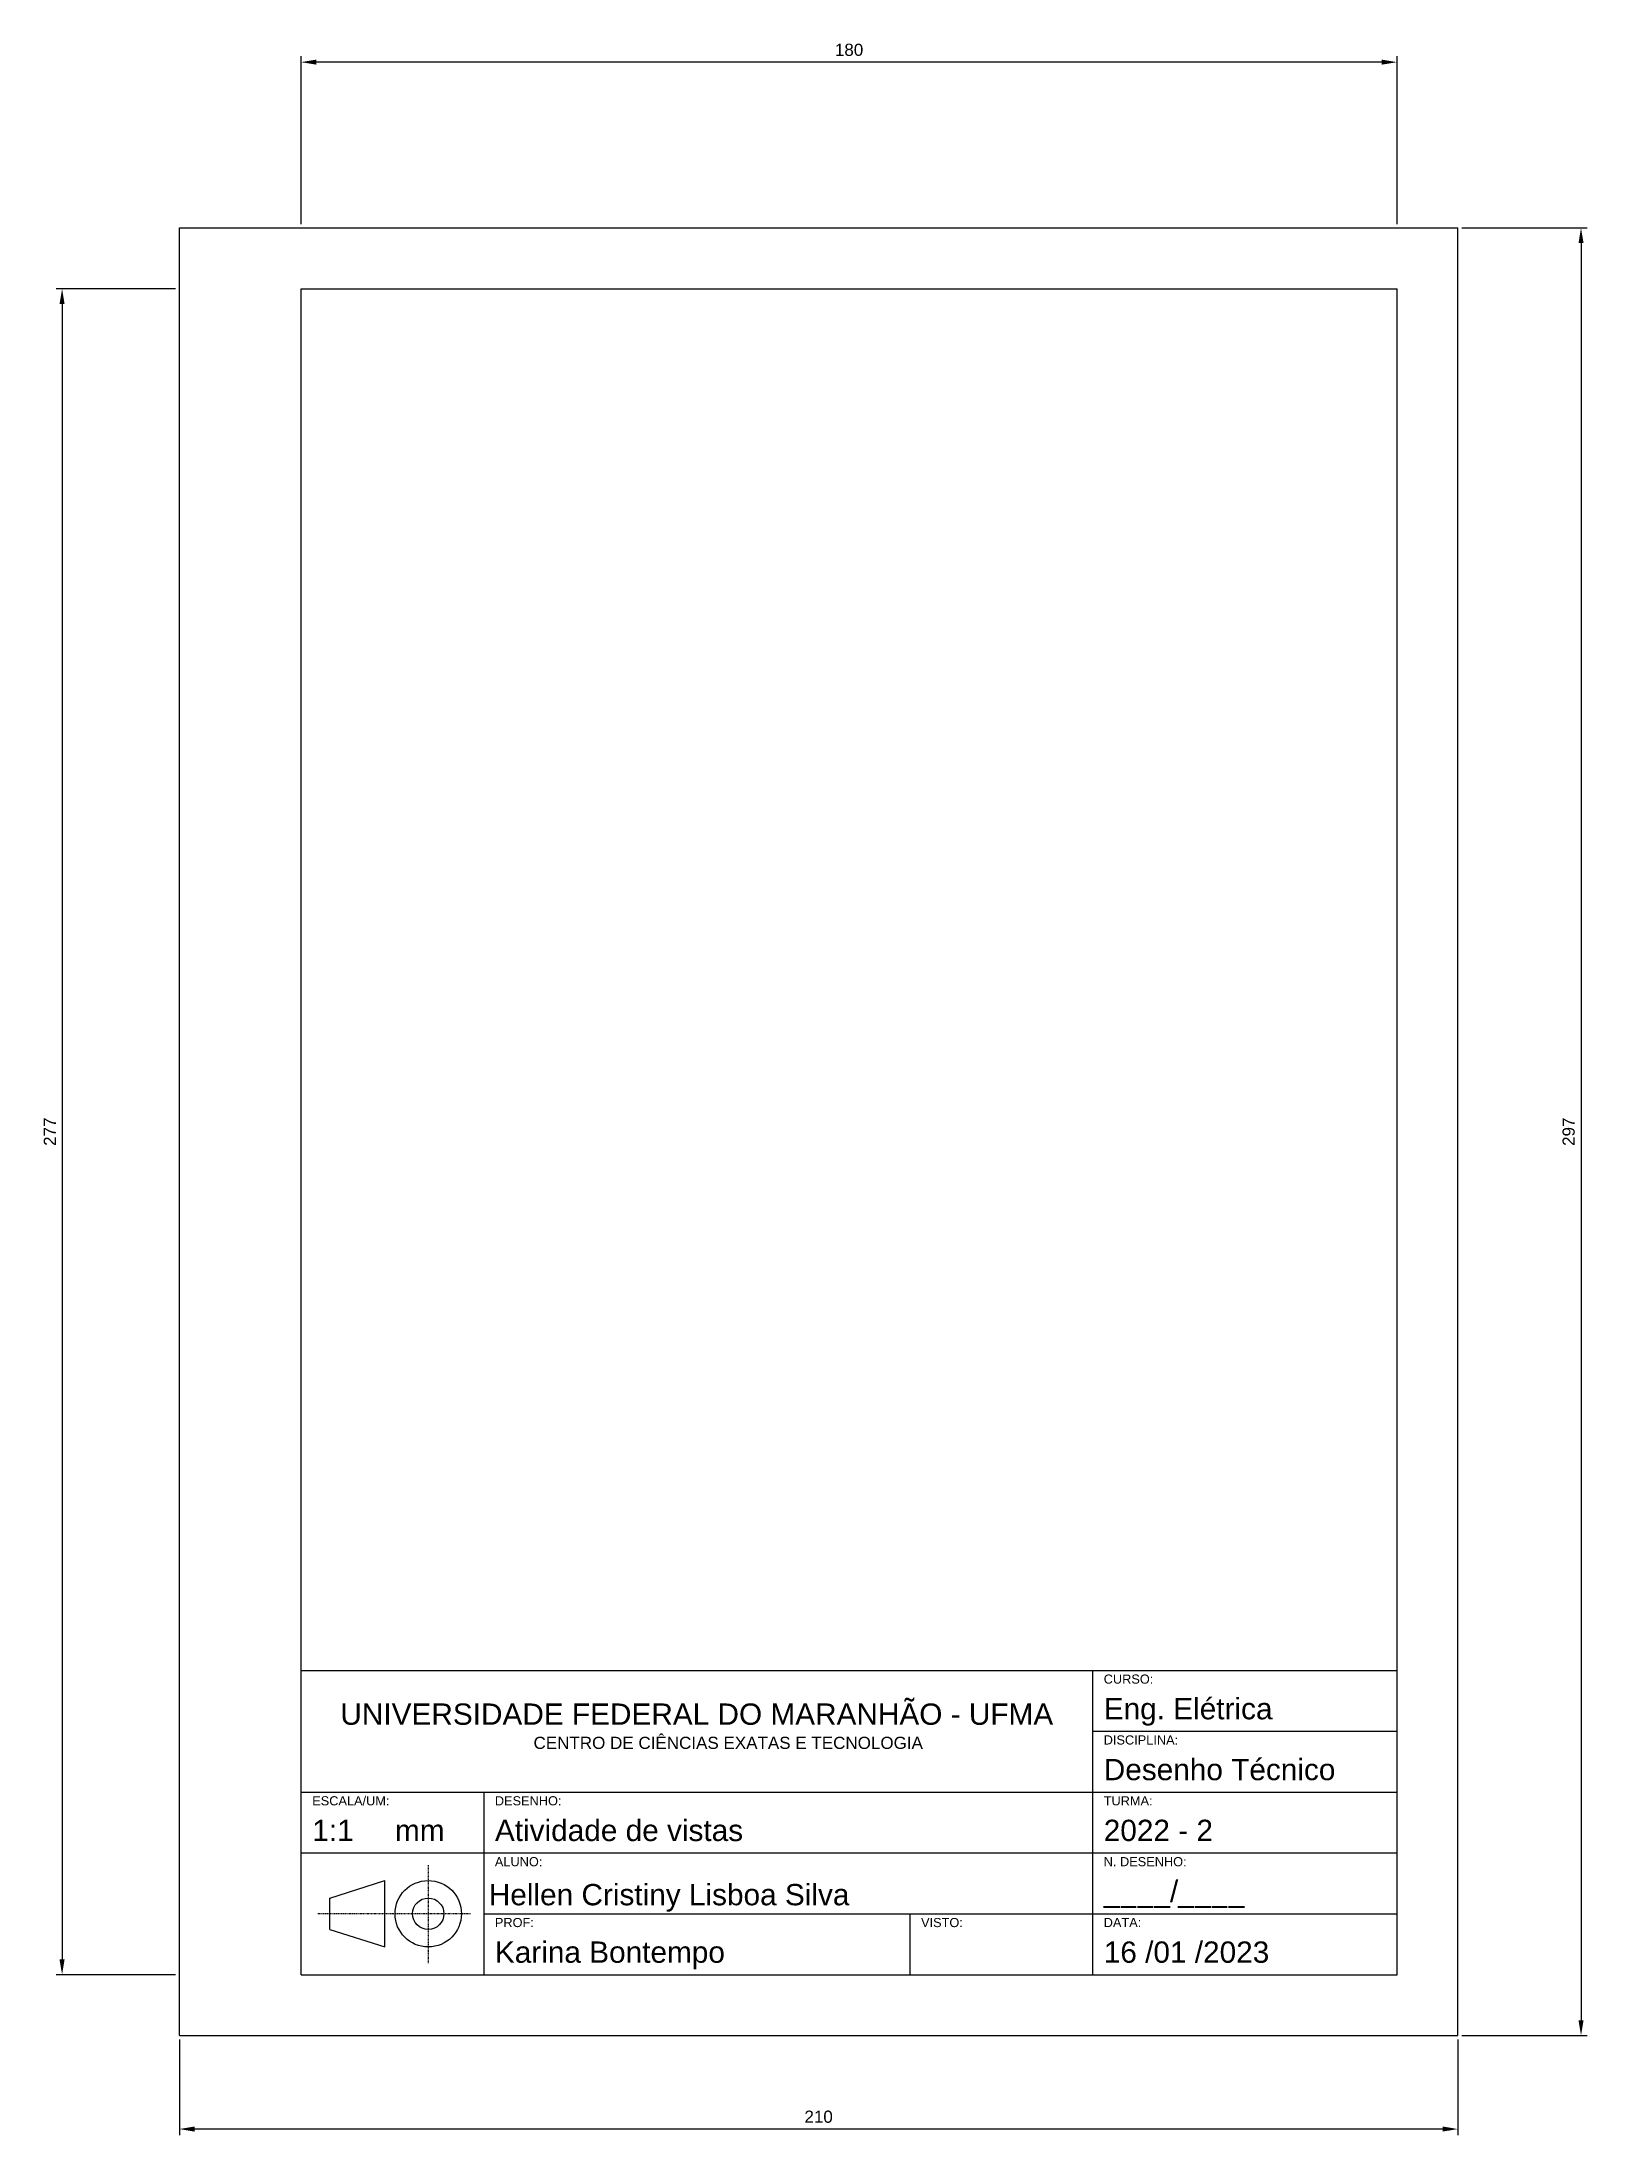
# Model space of a CAD drawing. Header units: millimetres. Extents: x 1315 to 1569, y 1449 to 1793.
import ezdxf

# ---------------------------------------------------------------- set-up
doc = ezdxf.new("R2010")
doc.units = ezdxf.units.MM
doc.header["$LTSCALE"] = 0.3
doc.linetypes.add('DASHDOT', pattern=[1, 0.5, -0.25, 0, -0.25])
for name, color, linetype in [('FORMATO  E TEXTO', 3, 'Continuous'), ('linhas', 8, 'Continuous'), ('marcadores', 1, 'Continuous'), ('texto', 7, 'Continuous')]:
    doc.layers.add(name, color=color, linetype=linetype)
doc.styles.get("Standard").update_dxf_attribs({"font": 'arial.ttf'})
doc.dimstyles.new('ISO-25', dxfattribs={"dimtxt": 2, "dimasz": 2.5, "dimexe": 1, "dimexo": 0.625, "dimgap": 1, "dimtad": 1, "dimzin": 12, "dimtxsty": 'Standard', "dimcen": 2.5, "dimadec": 0, "dimazin": 0, "dimtfac": 1, "dimtmove": 0, "dimatfit": 3, "dimfxl": 1, "dimarcsym": 0})

# ---------------------------------------------------------------- blocks, each defined once
blk = doc.blocks.new('*D2')
at = {"layer": 'Defpoints', "color": 0, "transparency": 16777216}
for p in [(1337.55, 1752.39), (1318.29, 1475.39), (1337.55, 1475.39)]:
    blk.add_point(p, dxfattribs=at)
at = {"layer": 'marcadores', "color": 0, "lineweight": -2, "transparency": 16777216}
for p, q in [((1336.93, 1752.39), (1317.29, 1752.39)), ((1318.29, 1749.89), (1318.29, 1477.89)), ((1336.93, 1475.39), (1317.29, 1475.39))]:
    blk.add_line(p, q, dxfattribs=at)
at = {"layer": 'marcadores', "color": 0, "transparency": 16777216}
for points in [[(1317.87, 1749.89), (1318.7, 1749.89), (1318.29, 1752.39)], [(1317.87, 1477.89), (1318.7, 1477.89), (1318.29, 1475.39)]]:
    blk.add_solid(points, dxfattribs=at)
at = {"layer": 'marcadores', "color": 0, "transparency": 16777216, "insert": (1316.28, 1613.89), "char_height": 2, "attachment_point": 5, "rotation": 90}
blk.add_mtext('277', dxfattribs=at)
blk = doc.blocks.new('*D3')
at = {"layer": 'Defpoints', "color": 0, "transparency": 16777216}
for p in [(1357.55, 1789.63), (1357.55, 1762.39), (1537.55, 1762.39)]:
    blk.add_point(p, dxfattribs=at)
at = {"layer": 'marcadores', "color": 0, "lineweight": -2, "transparency": 16777216}
for p, q in [((1357.55, 1763.01), (1357.55, 1790.63)), ((1535.05, 1789.63), (1360.05, 1789.63)), ((1537.55, 1763.01), (1537.55, 1790.63))]:
    blk.add_line(p, q, dxfattribs=at)
at = {"layer": 'marcadores', "color": 0, "transparency": 16777216}
for points in [[(1360.05, 1790.05), (1360.05, 1789.22), (1357.55, 1789.63)], [(1535.05, 1790.05), (1535.05, 1789.22), (1537.55, 1789.63)]]:
    blk.add_solid(points, dxfattribs=at)
at = {"layer": 'marcadores', "color": 0, "transparency": 16777216, "insert": (1447.55, 1791.65), "char_height": 2, "attachment_point": 5}
blk.add_mtext('180', dxfattribs=at)
blk = doc.blocks.new('*D4')
at = {"layer": 'Defpoints', "color": 0, "transparency": 16777216}
for p in [(1547.55, 1762.39), (1547.55, 1465.39), (1567.77, 1465.39)]:
    blk.add_point(p, dxfattribs=at)
at = {"layer": 'marcadores', "color": 0, "lineweight": -2, "transparency": 16777216}
for p, q in [((1548.18, 1762.39), (1568.77, 1762.39)), ((1567.77, 1759.89), (1567.77, 1467.89)), ((1548.18, 1465.39), (1568.77, 1465.39))]:
    blk.add_line(p, q, dxfattribs=at)
at = {"layer": 'marcadores', "color": 0, "transparency": 16777216}
for points in [[(1567.36, 1759.89), (1568.19, 1759.89), (1567.77, 1762.39)], [(1567.36, 1467.89), (1568.19, 1467.89), (1567.77, 1465.39)]]:
    blk.add_solid(points, dxfattribs=at)
at = {"layer": 'marcadores', "color": 0, "transparency": 16777216, "insert": (1565.75, 1613.89), "char_height": 2, "attachment_point": 5, "rotation": 90}
blk.add_mtext('297', dxfattribs=at)
blk = doc.blocks.new('*D5')
at = {"layer": 'Defpoints', "color": 0, "transparency": 16777216}
for p in [(1337.55, 1465.39), (1547.55, 1465.39), (1337.55, 1450.02)]:
    blk.add_point(p, dxfattribs=at)
at = {"layer": 'marcadores', "color": 0, "lineweight": -2, "transparency": 16777216}
for p, q in [((1337.55, 1464.76), (1337.55, 1449.02)), ((1547.55, 1464.76), (1547.55, 1449.02)), ((1545.05, 1450.02), (1340.05, 1450.02))]:
    blk.add_line(p, q, dxfattribs=at)
at = {"layer": 'marcadores', "color": 0, "transparency": 16777216}
for points in [[(1340.05, 1450.44), (1340.05, 1449.61), (1337.55, 1450.02)], [(1545.05, 1450.44), (1545.05, 1449.61), (1547.55, 1450.02)]]:
    blk.add_solid(points, dxfattribs=at)
at = {"layer": 'marcadores', "color": 0, "transparency": 16777216, "insert": (1442.55, 1452.04), "char_height": 2, "attachment_point": 5}
blk.add_mtext('210', dxfattribs=at)

msp = doc.modelspace()

# ---------------------------------------------------------------- linework, layer by layer
at = {"layer": 'FORMATO  E TEXTO', "ltscale": 8}
for p, q in [((1357.553, 1752.389), (1537.553, 1752.389)), ((1357.553, 1475.389), (1357.553, 1752.389)), ((1537.553, 1475.389), (1537.553, 1752.389)), ((1357.553, 1525.389), (1537.553, 1525.389)), ((1487.553, 1525.389), (1487.553, 1475.389)), ((1487.553, 1515.389), (1537.553, 1515.389)), ((1357.553, 1505.389), (1537.553, 1505.389)), ((1387.553, 1505.389), (1387.553, 1475.389)), ((1357.553, 1495.389), (1537.553, 1495.389)), ((1387.553, 1485.389), (1537.553, 1485.389)), ((1457.553, 1485.389), (1457.553, 1475.389)), ((1357.553, 1475.389), (1537.553, 1475.389)), ((1357.553, 1475.389), (1537.553, 1475.389))]:
    msp.add_line(p, q, dxfattribs=at)
at = {"layer": 'linhas'}
for p, q in [((1337.553, 1762.389), (1547.553, 1762.389)), ((1337.553, 1465.389), (1337.553, 1762.389)), ((1547.553, 1465.389), (1547.553, 1762.389)), ((1337.553, 1465.389), (1547.553, 1465.389))]:
    msp.add_line(p, q, dxfattribs=at)
at = {"layer": 'texto', "linetype": 'DASHDOT'}
for p, q in [((1378.43, 1493.376), (1378.43, 1477.258)), ((1385.387, 1485.398), (1360.197, 1485.398))]:
    msp.add_line(p, q, dxfattribs=at)
at = {"layer": 'texto', "ltscale": 8}
for p, q in [((1362.278, 1487.973), (1371.326, 1490.855)), ((1371.326, 1479.94), (1371.326, 1490.855)), ((1362.278, 1482.822), (1362.278, 1487.973)), ((1362.278, 1482.822), (1371.326, 1479.94))]:
    msp.add_line(p, q, dxfattribs=at)
for radius in [5.458, 2.575]:
    msp.add_circle((1378.43, 1485.398), radius, dxfattribs=at)

# ---------------------------------------------------------------- texts
at = {"layer": 'texto', "ltscale": 8, "attachment_point": 1}
for s, width, gutter_width, heights, insert, char_height in [('{\\H0.75x;CURSO:} ', 24.0434, 12.5, [-2.026], (1489.373, 1524.706), 2), ('^I{\\H1.06061x;UNIVERSIDADE FEDERAL DO MARANHÃO - UFMA}', 137.9114, 12.5, [-4.326], (1350.801, 1519.949), 3.3), ('Eng. Elétrica', 41.1754, 21.407, [-3.619], (1489.382, 1520.845), 3.5), ('CENTRO DE CIÊNCIAS EXATAS E TECNOLOGIA  ', 72.84873, 12.5, [-2.539], (1395.723, 1514.48), 2), ('{\\H0.75x;DISCIPLINA:} ', 24.0434, 12.5, [-2.026], (1489.373, 1514.706), 2), ('Desenho Técnico', 41.1754, 21.407, [-3.576], (1489.382, 1510.845), 3.5), ('{\\H0.75x;ESCALA/UM:} ', 24.0434, 12.5, [-2.026], (1359.373, 1504.706), 2), ('{\\H0.75x;DESENHO:} ', 24.0434, 12.5, [2.026], (1389.373, 1504.706), 2), ('{\\H0.75x;TURMA:} ', 24.0434, 12.5, [-2.026], (1489.373, 1504.706), 2), ('1:1     mm', 41.1754, 21.407, [-3.517], (1359.382, 1500.845), 3.5), ('Atividade de vistas', 41.1754, 21.407, [-4.457], (1389.382, 1500.845), 3.5), ('2022 - 2', 41.1754, 21.407, [-3.574], (1489.382, 1500.845), 3.5), ('{\\H0.75x;ALUNO:} ', 24.0434, 12.5, [-2.026], (1389.373, 1494.706), 2), ('{\\H0.75x;N. DESENHO:} ', 24.0434, 12.5, [-2.026], (1489.373, 1494.706), 2), ('Hellen Cristiny Lisboa Silva', 83.34161, 21.407, [0], (1388.376, 1490.289), 3.5), ('____/____', 41.1754, 21.407, [-4.531], (1489.382, 1490.845), 3.5), ('{\\H0.75x;PROF:} ', 24.0434, 12.5, [-2.026], (1389.373, 1484.706), 2), ('{\\H0.75x;VISTO:} ', 24.0434, 12.5, [-2.026], (1459.373, 1484.706), 2), ('{\\H0.75x;DATA:} ', 24.0434, 12.5, [-2], (1489.373, 1484.706), 2), ('Karina Bontempo', 41.1754, 21.407, [-4.472], (1389.382, 1480.845), 3.5), ('16 /01 /2023', 41.1754, 21.407, [-4.531], (1489.382, 1480.845), 3.5)]:
    msp.add_mtext_dynamic_manual_height_columns(s, width=width, gutter_width=gutter_width, heights=heights, dxfattribs=dict(at, insert=insert, char_height=char_height))

# ---------------------------------------------------------------- dimensions: what is measured, and where the dimension line sits
at = {"layer": 'marcadores'}
for base, p1, p2, picture, middle in [((1357.553, 1789.632), (1537.553, 1762.389), (1357.553, 1762.389), '*D3', (1447.553, 1791.653)), ((1337.553, 1450.024), (1547.553, 1465.389), (1337.553, 1465.389), '*D5', (1442.553, 1452.045))]:
    dim = msp.add_linear_dim(base=base, p1=p1, p2=p2, dimstyle='ISO-25', dxfattribs=at)
    dim.commit()
    dim.dimension.update_dxf_attribs({"geometry": picture, "text_midpoint": middle})
for base, p1, p2, picture, middle in [((1567.774, 1465.389), (1547.553, 1762.389), (1547.553, 1465.389), '*D4', (1565.752, 1613.889)), ((1318.287, 1475.389), (1337.553, 1752.389), (1337.553, 1475.389), '*D2', (1316.283, 1613.889))]:
    dim = msp.add_linear_dim(base=base, p1=p1, p2=p2, angle=90, dimstyle='ISO-25', dxfattribs=at)
    dim.commit()
    dim.dimension.update_dxf_attribs({"geometry": picture, "text_midpoint": middle})

doc.saveas('drawing.dxf')
